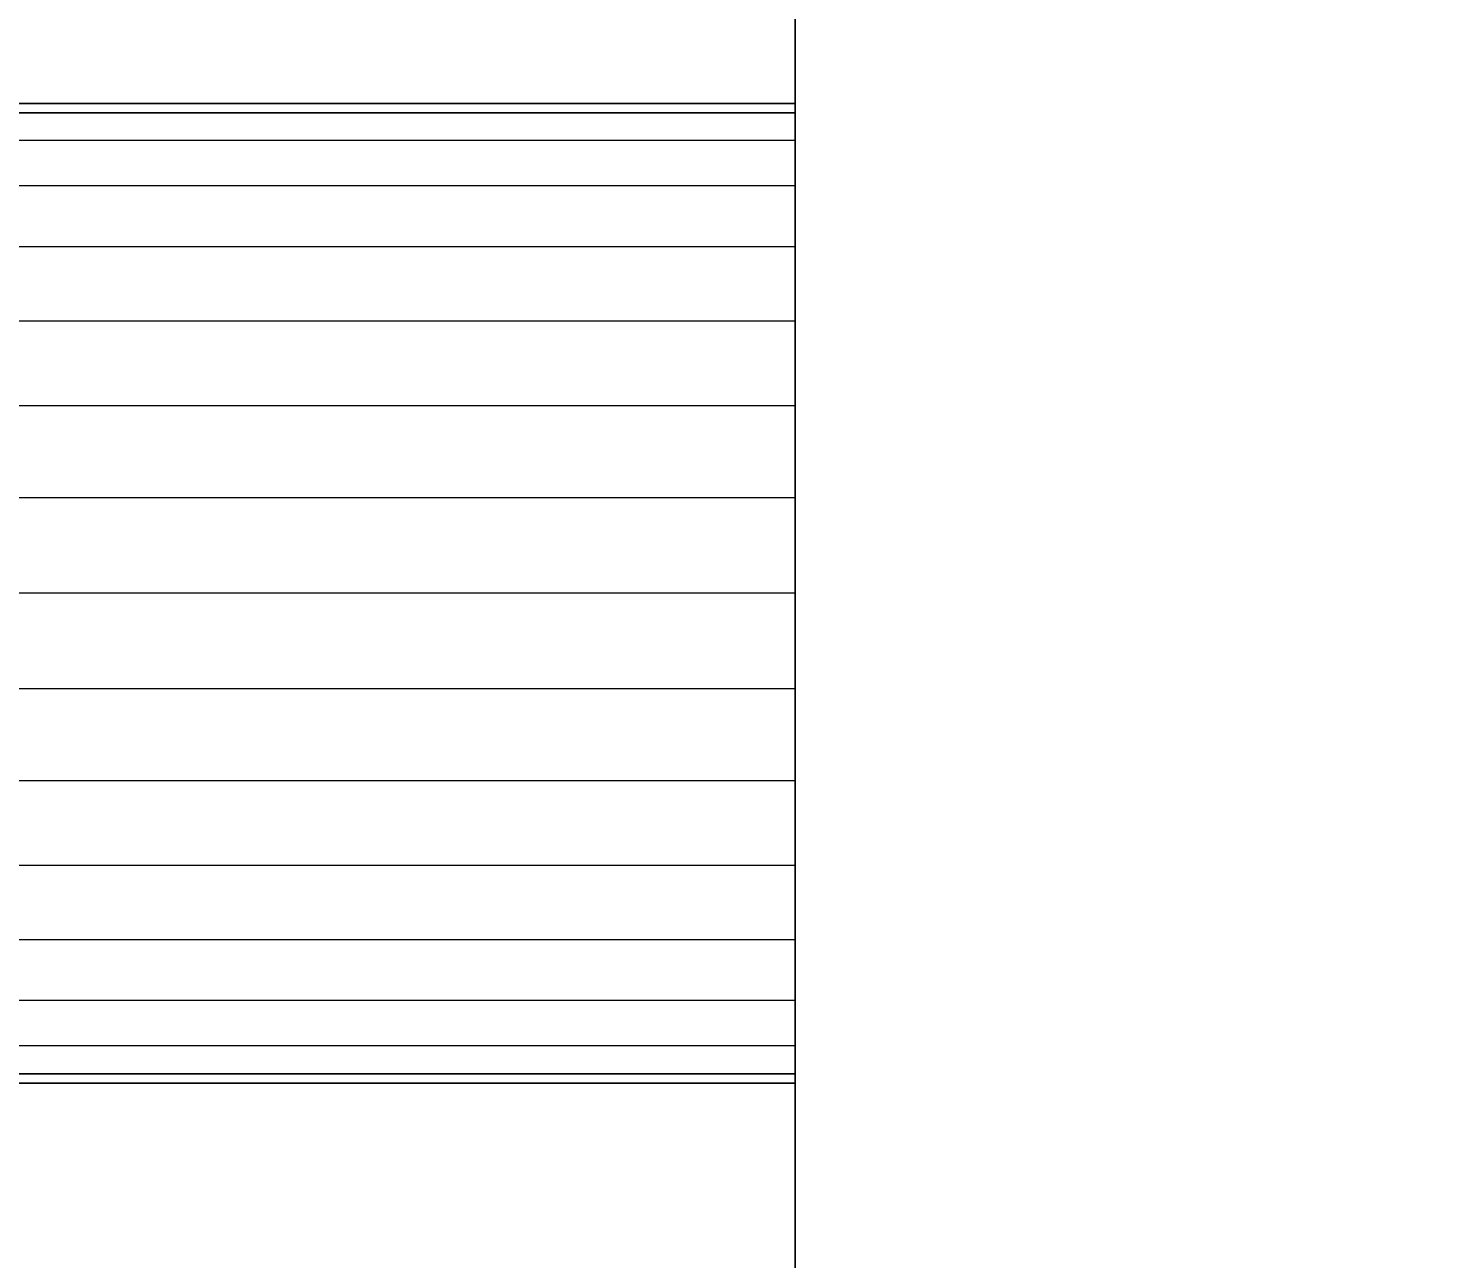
# Model space of a CAD drawing. Header units: millimetres. Extents: x -22443 to 8019, y 3751 to 17584.
# Drawn here: x -19267.6 to -19210.1, y 11365.8 to 11415.5 of the extents above; entities that cross this region are included whole.
import ezdxf

# ---------------------------------------------------------------- set-up
doc = ezdxf.new("R2010")
doc.units = ezdxf.units.MM
for name, color, linetype, lineweight in [('A-ANNO-DIMS', 211, 'Continuous', 9), ('A-ANNO-DIMS-50', 211, 'Continuous', 9), ('A-GENM', 13, 'Continuous', 18)]:
    doc.layers.add(name, color=color, linetype=linetype, lineweight=lineweight)
doc.styles.add('Arial', font='arial.ttf', dxfattribs={"height": 125})
doc.dimstyles.new('Diagonal_-_2_5mm_Arial', dxfattribs={"dimscale": 304.8, "dimtxt": 127.532425, "dimasz": 0.492126, "dimexe": 0.393701, "dimexo": 0.246063, "dimgap": 0.287073, "dimtad": 1, "dimdec": 0, "dimzin": 0, "dimdsep": 46, "dimtxsty": 'Arial', "dimblk1": 'OBLIQUE', "dimblk2": 'OBLIQUE', "dimsah": 1, "dimcen": 0.09, "dimdle": 0.393701, "dimazin": 0, "dimtfac": 1, "dimtdec": 4, "dimtix": 1, "dimtmove": 0, "dimatfit": 3, "dimfxl": 1, "dimtvp": 1, "dimtolj": 1, "dimtzin": 0, "dimarcsym": 2})

# ---------------------------------------------------------------- blocks, each defined once
blk = doc.blocks.new('Nevera de autoservicio single - Nevera de autoservicio single-466915-Level 1')
at = {"layer": 'A-GENM'}
for p, q in [((454.753, 1307.979), (454.753, -1108.896)), ((454.753, -1108.896), (454.753, 1307.979)), ((454.753, -1108.896), (454.753, 1307.979)), ((454.753, -1108.896), (454.753, 1307.979)), ((454.753, -1028.381), (454.753, 977.961)), ((454.753, -771.158), (454.753, -719.713)), ((454.753, -751.372), (255.92, -751.372)), ((454.753, -751.372), (255.92, -751.372)), ((454.753, -751.372), (255.92, -751.372)), ((454.753, -751.372), (255.92, -751.372)), ((454.753, -751.372), (255.92, -751.372)), ((454.753, -751.372), (255.92, -751.372)), ((454.753, -751.372), (255.92, -751.372)), ((454.753, -751.372), (255.92, -751.372)), ((454.753, -751.372), (255.92, -751.372)), ((454.753, -751.372), (255.92, -751.372)), ((255.92, -751.372), (454.753, -751.372)), ((454.753, -751.372), (255.92, -751.372)), ((454.753, -751.751), (255.92, -751.751)), ((454.753, -751.751), (255.92, -751.751)), ((454.753, -751.751), (255.92, -751.751)), ((454.753, -751.751), (255.92, -751.751)), ((454.753, -751.751), (255.92, -751.751)), ((454.753, -751.751), (255.92, -751.751)), ((454.753, -751.751), (255.92, -751.751)), ((454.753, -751.751), (255.92, -751.751)), ((454.753, -751.751), (255.92, -751.751)), ((454.753, -751.751), (255.92, -751.751)), ((454.753, -751.751), (255.92, -751.751)), ((454.753, -751.751), (255.92, -751.751)), ((454.753, -751.751), (255.92, -751.751)), ((454.753, -751.751), (255.92, -751.751)), ((454.753, -751.751), (255.92, -751.751)), ((454.753, -751.751), (255.92, -751.751)), ((255.92, -751.751), (454.753, -751.751)), ((454.753, -751.751), (255.92, -751.751)), ((454.753, -751.751), (255.92, -751.751)), ((454.753, -751.751), (255.92, -751.751)), ((454.753, -751.751), (255.92, -751.751)), ((454.753, -751.751), (255.92, -751.751)), ((454.753, -751.751), (255.92, -751.751)), ((454.753, -751.751), (255.92, -751.751)), ((454.753, -751.72), (454.753, -751.372)), ((454.753, -751.372), (454.753, -751.751)), ((454.753, -751.751), (454.753, -751.372)), ((454.753, -751.372), (454.753, -751.561)), ((454.753, -751.751), (454.753, -751.372)), ((454.753, -751.372), (454.753, -751.751)), ((454.753, -751.751), (454.753, -751.372)), ((454.753, -751.372), (454.753, -751.751)), ((454.753, -751.561), (454.753, -751.372)), ((454.753, -751.372), (454.753, -751.751)), ((454.753, -751.561), (454.753, -751.372)), ((454.753, -751.372), (454.753, -751.751)), ((454.753, -751.751), (454.753, -751.372)), ((454.753, -751.372), (454.753, -751.72)), ((454.753, -751.561), (454.753, -751.372)), ((454.753, -751.561), (454.753, -751.372)), ((454.753, -751.561), (454.753, -751.372)), ((454.753, -751.751), (454.753, -751.372)), ((454.753, -751.751), (454.753, -751.372)), ((454.753, -751.751), (454.753, -751.372)), ((454.753, -751.751), (454.753, -751.372)), ((454.753, -751.751), (454.753, -751.372)), ((454.753, -751.372), (454.753, -751.751)), ((454.753, -751.372), (454.753, -751.751)), ((454.753, -751.561), (454.753, -751.751)), ((454.753, -751.561), (454.753, -751.751)), ((454.753, -751.751), (454.753, -751.561)), ((454.753, -751.751), (454.753, -751.561)), ((454.753, -751.751), (454.753, -751.561)), ((454.753, -751.751), (454.753, -751.561)), ((454.753, -751.751), (454.753, -751.72)), ((454.753, -751.72), (454.753, -751.751)), ((454.753, -752.877), (454.753, -751.751)), ((454.753, -751.751), (454.753, -752.877)), ((454.753, -752.877), (454.753, -751.751)), ((454.753, -751.751), (454.753, -752.877)), ((454.753, -752.877), (454.753, -751.751)), ((454.753, -751.751), (454.753, -752.877)), ((454.753, -752.877), (454.753, -751.751)), ((454.753, -751.751), (454.753, -752.877)), ((454.753, -752.877), (454.753, -751.751)), ((454.753, -751.751), (454.753, -752.877)), ((454.753, -752.877), (454.753, -751.751)), ((454.753, -751.751), (454.753, -752.877)), ((454.753, -752.877), (454.753, -751.751)), ((454.753, -752.877), (454.753, -751.751)), ((454.753, -752.877), (454.753, -751.751)), ((454.753, -752.877), (454.753, -751.751)), ((454.753, -752.877), (454.753, -751.751)), ((454.753, -752.877), (454.753, -751.751)), ((454.753, -752.877), (454.753, -751.751)), ((454.753, -752.877), (454.753, -751.751)), ((454.753, -752.877), (454.753, -751.751)), ((454.753, -752.877), (454.753, -751.751)), ((454.753, -752.877), (454.753, -751.751)), ((454.753, -752.877), (454.753, -751.751)), ((454.753, -752.877), (255.92, -752.877)), ((454.753, -752.877), (255.92, -752.877)), ((454.753, -752.877), (255.92, -752.877)), ((454.753, -752.877), (255.92, -752.877)), ((454.753, -752.877), (255.92, -752.877)), ((454.753, -752.877), (255.92, -752.877)), ((454.753, -752.877), (255.92, -752.877)), ((454.753, -752.877), (255.92, -752.877)), ((454.753, -752.877), (255.92, -752.877)), ((454.753, -752.877), (255.92, -752.877)), ((454.753, -752.877), (255.92, -752.877)), ((454.753, -752.877), (255.92, -752.877)), ((454.753, -752.877), (255.92, -752.877)), ((454.753, -752.877), (255.92, -752.877)), ((454.753, -752.877), (255.92, -752.877)), ((454.753, -752.877), (255.92, -752.877)), ((454.753, -752.877), (255.92, -752.877)), ((454.753, -752.877), (255.92, -752.877)), ((454.753, -752.877), (255.92, -752.877)), ((454.753, -752.877), (255.92, -752.877)), ((454.753, -752.877), (255.92, -752.877)), ((454.753, -752.877), (255.92, -752.877)), ((454.753, -752.877), (255.92, -752.877)), ((454.753, -752.877), (255.92, -752.877)), ((454.753, -754.706), (454.753, -752.877)), ((454.753, -752.877), (454.753, -754.706)), ((454.753, -754.706), (454.753, -752.877)), ((454.753, -752.877), (454.753, -754.706)), ((454.753, -754.706), (454.753, -752.877)), ((454.753, -752.877), (454.753, -754.706)), ((454.753, -754.706), (454.753, -752.877)), ((454.753, -752.877), (454.753, -754.706)), ((454.753, -754.706), (454.753, -752.877)), ((454.753, -752.877), (454.753, -754.706)), ((454.753, -754.706), (454.753, -752.877)), ((454.753, -752.877), (454.753, -754.706)), ((454.753, -754.706), (454.753, -752.877)), ((454.753, -754.706), (454.753, -752.877)), ((454.753, -754.706), (454.753, -752.877)), ((454.753, -754.706), (454.753, -752.877)), ((454.753, -754.706), (454.753, -752.877)), ((454.753, -754.706), (454.753, -752.877)), ((454.753, -754.706), (454.753, -752.877)), ((454.753, -754.706), (454.753, -752.877)), ((454.753, -754.706), (454.753, -752.877)), ((454.753, -754.706), (454.753, -752.877)), ((454.753, -754.706), (454.753, -752.877)), ((454.753, -754.706), (454.753, -752.877)), ((454.753, -754.706), (255.92, -754.706)), ((454.753, -754.706), (255.92, -754.706)), ((454.753, -754.706), (255.92, -754.706)), ((454.753, -754.706), (255.92, -754.706)), ((454.753, -754.706), (255.92, -754.706)), ((454.753, -754.706), (255.92, -754.706)), ((454.753, -754.706), (255.92, -754.706)), ((454.753, -754.706), (255.92, -754.706)), ((454.753, -754.706), (255.92, -754.706)), ((454.753, -754.706), (255.92, -754.706)), ((454.753, -754.706), (255.92, -754.706)), ((454.753, -754.706), (255.92, -754.706)), ((454.753, -754.706), (255.92, -754.706)), ((454.753, -754.706), (255.92, -754.706)), ((454.753, -754.706), (255.92, -754.706)), ((454.753, -754.706), (255.92, -754.706)), ((454.753, -754.706), (255.92, -754.706)), ((454.753, -754.706), (255.92, -754.706)), ((454.753, -754.706), (255.92, -754.706)), ((454.753, -754.706), (255.92, -754.706)), ((454.753, -754.706), (255.92, -754.706)), ((454.753, -754.706), (255.92, -754.706)), ((454.753, -754.706), (255.92, -754.706)), ((454.753, -754.706), (255.92, -754.706)), ((454.753, -757.166), (454.753, -754.706)), ((454.753, -754.706), (454.753, -757.166)), ((454.753, -757.166), (454.753, -754.706)), ((454.753, -754.706), (454.753, -757.166)), ((454.753, -757.166), (454.753, -754.706)), ((454.753, -754.706), (454.753, -757.166)), ((454.753, -757.166), (454.753, -754.706)), ((454.753, -754.706), (454.753, -757.166)), ((454.753, -757.166), (454.753, -754.706)), ((454.753, -754.706), (454.753, -757.166)), ((454.753, -757.166), (454.753, -754.706)), ((454.753, -754.706), (454.753, -757.166)), ((454.753, -757.166), (454.753, -754.706)), ((454.753, -757.166), (454.753, -754.706)), ((454.753, -757.166), (454.753, -754.706)), ((454.753, -757.166), (454.753, -754.706)), ((454.753, -757.166), (454.753, -754.706)), ((454.753, -757.166), (454.753, -754.706)), ((454.753, -757.166), (454.753, -754.706)), ((454.753, -757.166), (454.753, -754.706)), ((454.753, -757.166), (454.753, -754.706)), ((454.753, -757.166), (454.753, -754.706)), ((454.753, -757.166), (454.753, -754.706)), ((454.753, -757.166), (454.753, -754.706)), ((454.753, -757.166), (255.92, -757.166)), ((454.753, -757.166), (255.92, -757.166)), ((454.753, -757.166), (255.92, -757.166)), ((454.753, -757.166), (255.92, -757.166)), ((454.753, -757.166), (255.92, -757.166)), ((454.753, -757.166), (255.92, -757.166)), ((454.753, -757.166), (255.92, -757.166)), ((454.753, -757.166), (255.92, -757.166)), ((454.753, -757.166), (255.92, -757.166)), ((454.753, -757.166), (255.92, -757.166)), ((454.753, -757.166), (255.92, -757.166)), ((454.753, -757.166), (255.92, -757.166)), ((454.753, -757.166), (255.92, -757.166)), ((454.753, -757.166), (255.92, -757.166)), ((454.753, -757.166), (255.92, -757.166)), ((454.753, -757.166), (255.92, -757.166)), ((454.753, -757.166), (255.92, -757.166)), ((454.753, -757.166), (255.92, -757.166)), ((454.753, -757.166), (255.92, -757.166)), ((454.753, -757.166), (255.92, -757.166)), ((454.753, -757.166), (255.92, -757.166)), ((454.753, -757.166), (255.92, -757.166)), ((454.753, -757.166), (255.92, -757.166)), ((454.753, -757.166), (255.92, -757.166)), ((454.753, -760.165), (454.753, -757.166)), ((454.753, -757.166), (454.753, -760.165)), ((454.753, -760.165), (454.753, -757.166)), ((454.753, -757.166), (454.753, -760.165)), ((454.753, -760.165), (454.753, -757.166)), ((454.753, -757.166), (454.753, -760.165)), ((454.753, -760.165), (454.753, -757.166)), ((454.753, -757.166), (454.753, -760.165)), ((454.753, -760.165), (454.753, -757.166)), ((454.753, -757.166), (454.753, -760.165)), ((454.753, -760.165), (454.753, -757.166)), ((454.753, -757.166), (454.753, -760.165)), ((454.753, -760.165), (454.753, -757.166)), ((454.753, -760.165), (454.753, -757.166)), ((454.753, -760.165), (454.753, -757.166)), ((454.753, -760.165), (454.753, -757.166)), ((454.753, -760.165), (454.753, -757.166)), ((454.753, -760.165), (454.753, -757.166)), ((454.753, -760.165), (454.753, -757.166)), ((454.753, -760.165), (454.753, -757.166)), ((454.753, -760.165), (454.753, -757.166)), ((454.753, -760.165), (454.753, -757.166)), ((454.753, -757.166), (454.753, -760.165)), ((454.753, -757.166), (454.753, -760.165)), ((454.753, -760.165), (255.92, -760.165)), ((454.753, -760.165), (255.92, -760.165)), ((454.753, -760.165), (255.92, -760.165)), ((454.753, -760.165), (255.92, -760.165)), ((454.753, -760.165), (255.92, -760.165)), ((454.753, -760.165), (255.92, -760.165)), ((454.753, -760.165), (255.92, -760.165)), ((454.753, -760.165), (255.92, -760.165)), ((454.753, -760.165), (255.92, -760.165)), ((454.753, -760.165), (255.92, -760.165)), ((454.753, -760.165), (255.92, -760.165)), ((454.753, -760.165), (255.92, -760.165)), ((454.753, -760.165), (255.92, -760.165)), ((454.753, -760.165), (255.92, -760.165)), ((454.753, -760.165), (255.92, -760.165)), ((454.753, -760.165), (255.92, -760.165)), ((454.753, -760.165), (255.92, -760.165)), ((454.753, -760.165), (255.92, -760.165)), ((454.753, -760.165), (255.92, -760.165)), ((454.753, -760.165), (255.92, -760.165)), ((454.753, -760.165), (255.92, -760.165)), ((454.753, -760.165), (255.92, -760.165)), ((454.753, -760.165), (255.92, -760.165)), ((454.753, -760.165), (255.92, -760.165)), ((454.753, -763.585), (454.753, -760.165)), ((454.753, -760.165), (454.753, -763.585)), ((454.753, -763.585), (454.753, -760.165)), ((454.753, -760.165), (454.753, -763.585)), ((454.753, -763.585), (454.753, -760.165)), ((454.753, -760.165), (454.753, -763.585)), ((454.753, -763.585), (454.753, -760.165)), ((454.753, -760.165), (454.753, -763.585)), ((454.753, -763.585), (454.753, -760.165)), ((454.753, -760.165), (454.753, -763.585)), ((454.753, -763.585), (454.753, -760.165)), ((454.753, -760.165), (454.753, -763.585)), ((454.753, -763.585), (454.753, -760.165)), ((454.753, -763.585), (454.753, -760.165)), ((454.753, -763.585), (454.753, -760.165)), ((454.753, -763.585), (454.753, -760.165)), ((454.753, -763.585), (454.753, -760.165)), ((454.753, -763.585), (454.753, -760.165)), ((454.753, -763.585), (454.753, -760.165)), ((454.753, -763.585), (454.753, -760.165)), ((454.753, -763.585), (454.753, -760.165)), ((454.753, -763.585), (454.753, -760.165)), ((454.753, -760.165), (454.753, -763.585)), ((454.753, -760.165), (454.753, -763.585)), ((454.753, -763.585), (255.92, -763.585)), ((454.753, -763.585), (255.92, -763.585)), ((454.753, -763.585), (255.92, -763.585)), ((454.753, -763.585), (255.92, -763.585)), ((454.753, -763.585), (255.92, -763.585)), ((454.753, -763.585), (255.92, -763.585)), ((454.753, -763.585), (255.92, -763.585)), ((454.753, -763.585), (255.92, -763.585)), ((454.753, -763.585), (255.92, -763.585)), ((454.753, -763.585), (255.92, -763.585)), ((454.753, -763.585), (255.92, -763.585)), ((454.753, -763.585), (255.92, -763.585)), ((454.753, -763.585), (255.92, -763.585)), ((454.753, -763.585), (255.92, -763.585)), ((454.753, -763.585), (255.92, -763.585)), ((454.753, -763.585), (255.92, -763.585)), ((454.753, -763.585), (255.92, -763.585)), ((454.753, -763.585), (255.92, -763.585)), ((454.753, -763.585), (255.92, -763.585)), ((454.753, -763.585), (255.92, -763.585)), ((454.753, -763.585), (255.92, -763.585)), ((454.753, -763.585), (255.92, -763.585)), ((454.753, -763.585), (255.92, -763.585)), ((454.753, -763.585), (255.92, -763.585)), ((454.753, -767.297), (454.753, -763.585)), ((454.753, -763.585), (454.753, -767.297)), ((454.753, -767.297), (454.753, -763.585)), ((454.753, -763.585), (454.753, -767.297)), ((454.753, -767.297), (454.753, -763.585)), ((454.753, -763.585), (454.753, -767.297)), ((454.753, -767.297), (454.753, -763.585)), ((454.753, -763.585), (454.753, -767.297)), ((454.753, -767.297), (454.753, -763.585)), ((454.753, -763.585), (454.753, -767.297)), ((454.753, -767.297), (454.753, -763.585)), ((454.753, -763.585), (454.753, -767.297)), ((454.753, -767.297), (454.753, -763.585)), ((454.753, -767.297), (454.753, -763.585)), ((454.753, -767.297), (454.753, -763.585)), ((454.753, -767.297), (454.753, -763.585)), ((454.753, -767.297), (454.753, -763.585)), ((454.753, -767.297), (454.753, -763.585)), ((454.753, -767.297), (454.753, -763.585)), ((454.753, -767.297), (454.753, -763.585)), ((454.753, -767.297), (454.753, -763.585)), ((454.753, -767.297), (454.753, -763.585)), ((454.753, -763.585), (454.753, -767.297)), ((454.753, -763.585), (454.753, -767.297)), ((454.753, -767.297), (255.92, -767.297)), ((454.753, -767.297), (255.92, -767.297)), ((454.753, -767.297), (255.92, -767.297)), ((454.753, -767.297), (255.92, -767.297)), ((454.753, -767.297), (255.92, -767.297)), ((454.753, -767.297), (255.92, -767.297)), ((454.753, -767.297), (255.92, -767.297)), ((454.753, -767.297), (255.92, -767.297)), ((454.753, -767.297), (255.92, -767.297)), ((454.753, -767.297), (255.92, -767.297)), ((454.753, -767.297), (255.92, -767.297)), ((454.753, -767.297), (255.92, -767.297)), ((454.753, -767.297), (255.92, -767.297)), ((454.753, -767.297), (255.92, -767.297)), ((454.753, -767.297), (255.92, -767.297)), ((454.753, -767.297), (255.92, -767.297)), ((454.753, -767.297), (255.92, -767.297)), ((454.753, -767.297), (255.92, -767.297)), ((454.753, -767.297), (255.92, -767.297)), ((454.753, -767.297), (255.92, -767.297)), ((454.753, -767.297), (255.92, -767.297)), ((454.753, -767.297), (255.92, -767.297)), ((454.753, -767.297), (255.92, -767.297)), ((454.753, -767.297), (255.92, -767.297)), ((454.753, -771.158), (454.753, -767.297)), ((454.753, -767.297), (454.753, -771.158)), ((454.753, -771.158), (454.753, -767.297)), ((454.753, -767.297), (454.753, -771.158)), ((454.753, -771.158), (454.753, -767.297)), ((454.753, -767.297), (454.753, -771.158)), ((454.753, -771.158), (454.753, -767.297)), ((454.753, -767.297), (454.753, -771.158)), ((454.753, -771.158), (454.753, -767.297)), ((454.753, -767.297), (454.753, -771.158)), ((454.753, -771.158), (454.753, -767.297)), ((454.753, -767.297), (454.753, -771.158)), ((454.753, -771.158), (454.753, -767.297)), ((454.753, -771.158), (454.753, -767.297)), ((454.753, -771.158), (454.753, -767.297)), ((454.753, -771.158), (454.753, -767.297)), ((454.753, -771.158), (454.753, -767.297)), ((454.753, -771.158), (454.753, -767.297)), ((454.753, -771.158), (454.753, -767.297)), ((454.753, -771.158), (454.753, -767.297)), ((454.753, -771.158), (454.753, -767.297)), ((454.753, -771.158), (454.753, -767.297)), ((454.753, -771.158), (454.753, -767.297)), ((454.753, -771.158), (454.753, -767.297)), ((454.753, -771.158), (255.92, -771.158)), ((454.753, -771.158), (255.92, -771.158)), ((454.753, -771.158), (255.92, -771.158)), ((454.753, -771.158), (255.92, -771.158)), ((454.753, -771.158), (255.92, -771.158)), ((454.753, -771.158), (255.92, -771.158)), ((454.753, -771.158), (255.92, -771.158)), ((454.753, -771.158), (255.92, -771.158)), ((454.753, -771.158), (255.92, -771.158)), ((454.753, -771.158), (255.92, -771.158)), ((454.753, -771.158), (255.92, -771.158)), ((454.753, -771.158), (255.92, -771.158)), ((454.753, -771.158), (255.92, -771.158)), ((454.753, -771.158), (255.92, -771.158)), ((454.753, -771.158), (255.92, -771.158)), ((454.753, -771.158), (255.92, -771.158)), ((454.753, -771.158), (255.92, -771.158)), ((454.753, -771.158), (255.92, -771.158)), ((454.753, -771.158), (255.92, -771.158)), ((454.753, -771.158), (255.92, -771.158)), ((454.753, -771.158), (255.92, -771.158)), ((454.753, -771.158), (255.92, -771.158)), ((454.753, -771.158), (255.92, -771.158)), ((454.753, -771.158), (255.92, -771.158)), ((454.753, -775.018), (454.753, -771.158)), ((454.753, -771.158), (454.753, -775.018)), ((454.753, -775.018), (454.753, -771.158)), ((454.753, -771.158), (454.753, -775.018)), ((454.753, -775.018), (454.753, -771.158)), ((454.753, -771.158), (454.753, -775.018)), ((454.753, -775.018), (454.753, -771.158)), ((454.753, -771.158), (454.753, -775.018)), ((454.753, -775.018), (454.753, -771.158)), ((454.753, -771.158), (454.753, -775.018)), ((454.753, -775.018), (454.753, -771.158)), ((454.753, -771.158), (454.753, -775.018)), ((454.753, -771.158), (454.753, -822.603)), ((454.753, -771.158), (454.753, -775.018)), ((454.753, -771.158), (454.753, -775.018)), ((454.753, -771.158), (454.753, -775.018)), ((454.753, -771.158), (454.753, -775.018)), ((454.753, -771.158), (454.753, -775.018)), ((454.753, -771.158), (454.753, -775.018)), ((454.753, -771.158), (454.753, -775.018)), ((454.753, -771.158), (454.753, -775.018)), ((454.753, -775.018), (454.753, -771.158)), ((454.753, -775.018), (454.753, -771.158)), ((454.753, -775.018), (454.753, -771.158)), ((454.753, -775.018), (454.753, -771.158)), ((454.753, -775.018), (255.92, -775.018)), ((454.753, -775.018), (255.92, -775.018)), ((454.753, -775.018), (255.92, -775.018)), ((454.753, -775.018), (255.92, -775.018)), ((454.753, -775.018), (255.92, -775.018)), ((454.753, -775.018), (255.92, -775.018)), ((454.753, -775.018), (255.92, -775.018)), ((454.753, -775.018), (255.92, -775.018)), ((454.753, -775.018), (255.92, -775.018)), ((454.753, -775.018), (255.92, -775.018)), ((454.753, -775.018), (255.92, -775.018)), ((454.753, -775.018), (255.92, -775.018)), ((454.753, -775.018), (255.92, -775.018)), ((454.753, -775.018), (255.92, -775.018)), ((454.753, -775.018), (255.92, -775.018)), ((454.753, -775.018), (255.92, -775.018)), ((454.753, -775.018), (255.92, -775.018)), ((454.753, -775.018), (255.92, -775.018)), ((454.753, -775.018), (255.92, -775.018)), ((454.753, -775.018), (255.92, -775.018)), ((454.753, -775.018), (255.92, -775.018)), ((454.753, -775.018), (255.92, -775.018)), ((454.753, -775.018), (255.92, -775.018)), ((454.753, -775.018), (255.92, -775.018)), ((454.753, -778.73), (454.753, -775.018)), ((454.753, -775.018), (454.753, -778.73)), ((454.753, -778.73), (454.753, -775.018)), ((454.753, -775.018), (454.753, -778.73)), ((454.753, -778.73), (454.753, -775.018)), ((454.753, -775.018), (454.753, -778.73)), ((454.753, -778.73), (454.753, -775.018)), ((454.753, -775.018), (454.753, -778.73)), ((454.753, -778.73), (454.753, -775.018)), ((454.753, -775.018), (454.753, -778.73)), ((454.753, -778.73), (454.753, -775.018)), ((454.753, -775.018), (454.753, -778.73)), ((454.753, -775.018), (454.753, -778.73)), ((454.753, -775.018), (454.753, -778.73)), ((454.753, -775.018), (454.753, -778.73)), ((454.753, -775.018), (454.753, -778.73)), ((454.753, -775.018), (454.753, -778.73)), ((454.753, -775.018), (454.753, -778.73)), ((454.753, -775.018), (454.753, -778.73)), ((454.753, -775.018), (454.753, -778.73)), ((454.753, -775.018), (454.753, -778.73)), ((454.753, -775.018), (454.753, -778.73)), ((454.753, -778.73), (454.753, -775.018)), ((454.753, -778.73), (454.753, -775.018)), ((454.753, -778.73), (255.92, -778.73)), ((454.753, -778.73), (255.92, -778.73)), ((454.753, -778.73), (255.92, -778.73)), ((454.753, -778.73), (255.92, -778.73)), ((454.753, -778.73), (255.92, -778.73)), ((454.753, -778.73), (255.92, -778.73)), ((454.753, -778.73), (255.92, -778.73)), ((454.753, -778.73), (255.92, -778.73)), ((454.753, -778.73), (255.92, -778.73)), ((454.753, -778.73), (255.92, -778.73)), ((454.753, -778.73), (255.92, -778.73)), ((454.753, -778.73), (255.92, -778.73)), ((454.753, -778.73), (255.92, -778.73)), ((454.753, -778.73), (255.92, -778.73)), ((454.753, -778.73), (255.92, -778.73)), ((454.753, -778.73), (255.92, -778.73)), ((454.753, -778.73), (255.92, -778.73)), ((454.753, -778.73), (255.92, -778.73)), ((454.753, -778.73), (255.92, -778.73)), ((454.753, -778.73), (255.92, -778.73)), ((454.753, -778.73), (255.92, -778.73)), ((454.753, -778.73), (255.92, -778.73)), ((454.753, -778.73), (255.92, -778.73)), ((454.753, -778.73), (255.92, -778.73)), ((454.753, -782.151), (454.753, -778.73)), ((454.753, -778.73), (454.753, -782.151)), ((454.753, -782.151), (454.753, -778.73)), ((454.753, -778.73), (454.753, -782.151)), ((454.753, -782.151), (454.753, -778.73)), ((454.753, -778.73), (454.753, -782.151)), ((454.753, -782.151), (454.753, -778.73)), ((454.753, -778.73), (454.753, -782.151)), ((454.753, -782.151), (454.753, -778.73)), ((454.753, -778.73), (454.753, -782.151)), ((454.753, -782.151), (454.753, -778.73)), ((454.753, -778.73), (454.753, -782.151)), ((454.753, -778.73), (454.753, -782.151)), ((454.753, -778.73), (454.753, -782.151)), ((454.753, -778.73), (454.753, -782.151)), ((454.753, -778.73), (454.753, -782.151)), ((454.753, -778.73), (454.753, -782.151)), ((454.753, -778.73), (454.753, -782.151)), ((454.753, -778.73), (454.753, -782.151)), ((454.753, -778.73), (454.753, -782.151)), ((454.753, -778.73), (454.753, -782.151)), ((454.753, -778.73), (454.753, -782.151)), ((454.753, -782.151), (454.753, -778.73)), ((454.753, -782.151), (454.753, -778.73)), ((454.753, -782.151), (255.92, -782.151)), ((454.753, -782.151), (255.92, -782.151)), ((454.753, -782.151), (255.92, -782.151)), ((454.753, -782.151), (255.92, -782.151)), ((454.753, -782.151), (255.92, -782.151)), ((454.753, -782.151), (255.92, -782.151)), ((454.753, -782.151), (255.92, -782.151)), ((454.753, -782.151), (255.92, -782.151)), ((454.753, -782.151), (255.92, -782.151)), ((454.753, -782.151), (255.92, -782.151)), ((454.753, -782.151), (255.92, -782.151)), ((454.753, -782.151), (255.92, -782.151)), ((454.753, -782.151), (255.92, -782.151)), ((454.753, -782.151), (255.92, -782.151)), ((454.753, -782.151), (255.92, -782.151)), ((454.753, -782.151), (255.92, -782.151)), ((454.753, -782.151), (255.92, -782.151)), ((454.753, -782.151), (255.92, -782.151)), ((454.753, -782.151), (255.92, -782.151)), ((454.753, -782.151), (255.92, -782.151)), ((454.753, -782.151), (255.92, -782.151)), ((454.753, -782.151), (255.92, -782.151)), ((454.753, -782.151), (255.92, -782.151)), ((454.753, -782.151), (255.92, -782.151)), ((454.753, -785.149), (454.753, -782.151)), ((454.753, -782.151), (454.753, -785.149)), ((454.753, -785.149), (454.753, -782.151)), ((454.753, -782.151), (454.753, -785.149)), ((454.753, -785.149), (454.753, -782.151)), ((454.753, -782.151), (454.753, -785.149)), ((454.753, -785.149), (454.753, -782.151)), ((454.753, -782.151), (454.753, -785.149)), ((454.753, -785.149), (454.753, -782.151)), ((454.753, -782.151), (454.753, -785.149)), ((454.753, -785.149), (454.753, -782.151)), ((454.753, -782.151), (454.753, -785.149)), ((454.753, -782.151), (454.753, -785.149)), ((454.753, -782.151), (454.753, -785.149)), ((454.753, -782.151), (454.753, -785.149)), ((454.753, -782.151), (454.753, -785.149)), ((454.753, -782.151), (454.753, -785.149)), ((454.753, -782.151), (454.753, -785.149)), ((454.753, -782.151), (454.753, -785.149)), ((454.753, -782.151), (454.753, -785.149)), ((454.753, -782.151), (454.753, -785.149)), ((454.753, -782.151), (454.753, -785.149)), ((454.753, -785.149), (454.753, -782.151)), ((454.753, -785.149), (454.753, -782.151)), ((454.753, -785.149), (255.92, -785.149)), ((454.753, -785.149), (255.92, -785.149)), ((454.753, -785.149), (255.92, -785.149)), ((454.753, -785.149), (255.92, -785.149)), ((454.753, -785.149), (255.92, -785.149)), ((454.753, -785.149), (255.92, -785.149)), ((454.753, -785.149), (255.92, -785.149)), ((454.753, -785.149), (255.92, -785.149)), ((454.753, -785.149), (255.92, -785.149)), ((454.753, -785.149), (255.92, -785.149)), ((454.753, -785.149), (255.92, -785.149)), ((454.753, -785.149), (255.92, -785.149)), ((454.753, -785.149), (255.92, -785.149)), ((454.753, -785.149), (255.92, -785.149)), ((454.753, -785.149), (255.92, -785.149)), ((454.753, -785.149), (255.92, -785.149)), ((454.753, -785.149), (255.92, -785.149)), ((454.753, -785.149), (255.92, -785.149)), ((454.753, -785.149), (255.92, -785.149)), ((454.753, -785.149), (255.92, -785.149)), ((454.753, -785.149), (255.92, -785.149)), ((454.753, -785.149), (255.92, -785.149)), ((454.753, -785.149), (255.92, -785.149)), ((454.753, -785.149), (255.92, -785.149)), ((454.753, -787.609), (454.753, -785.149)), ((454.753, -785.149), (454.753, -787.609)), ((454.753, -787.609), (454.753, -785.149)), ((454.753, -785.149), (454.753, -787.609)), ((454.753, -787.609), (454.753, -785.149)), ((454.753, -785.149), (454.753, -787.609)), ((454.753, -787.609), (454.753, -785.149)), ((454.753, -785.149), (454.753, -787.609)), ((454.753, -787.609), (454.753, -785.149)), ((454.753, -785.149), (454.753, -787.609)), ((454.753, -787.609), (454.753, -785.149)), ((454.753, -785.149), (454.753, -787.609)), ((454.753, -785.149), (454.753, -787.609)), ((454.753, -785.149), (454.753, -787.609)), ((454.753, -785.149), (454.753, -787.609)), ((454.753, -785.149), (454.753, -787.609)), ((454.753, -785.149), (454.753, -787.609)), ((454.753, -785.149), (454.753, -787.609)), ((454.753, -785.149), (454.753, -787.609)), ((454.753, -785.149), (454.753, -787.609)), ((454.753, -785.149), (454.753, -787.609)), ((454.753, -785.149), (454.753, -787.609)), ((454.753, -785.149), (454.753, -787.609)), ((454.753, -785.149), (454.753, -787.609)), ((454.753, -787.609), (255.92, -787.609)), ((454.753, -787.609), (255.92, -787.609)), ((454.753, -787.609), (255.92, -787.609)), ((454.753, -787.609), (255.92, -787.609)), ((454.753, -787.609), (255.92, -787.609)), ((454.753, -787.609), (255.92, -787.609)), ((454.753, -787.609), (255.92, -787.609)), ((454.753, -787.609), (255.92, -787.609)), ((454.753, -787.609), (255.92, -787.609)), ((454.753, -787.609), (255.92, -787.609)), ((454.753, -787.609), (255.92, -787.609)), ((454.753, -787.609), (255.92, -787.609)), ((454.753, -787.609), (255.92, -787.609)), ((454.753, -787.609), (255.92, -787.609)), ((454.753, -787.609), (255.92, -787.609)), ((454.753, -787.609), (255.92, -787.609)), ((454.753, -787.609), (255.92, -787.609)), ((454.753, -787.609), (255.92, -787.609)), ((454.753, -787.609), (255.92, -787.609)), ((454.753, -787.609), (255.92, -787.609)), ((454.753, -787.609), (255.92, -787.609)), ((454.753, -787.609), (255.92, -787.609)), ((454.753, -787.609), (255.92, -787.609)), ((454.753, -787.609), (255.92, -787.609)), ((454.753, -789.438), (454.753, -787.609)), ((454.753, -787.609), (454.753, -789.438)), ((454.753, -789.438), (454.753, -787.609)), ((454.753, -787.609), (454.753, -789.438)), ((454.753, -789.438), (454.753, -787.609)), ((454.753, -787.609), (454.753, -789.438)), ((454.753, -789.438), (454.753, -787.609)), ((454.753, -787.609), (454.753, -789.438)), ((454.753, -789.438), (454.753, -787.609)), ((454.753, -787.609), (454.753, -789.438)), ((454.753, -789.438), (454.753, -787.609)), ((454.753, -787.609), (454.753, -789.438)), ((454.753, -787.609), (454.753, -789.438)), ((454.753, -787.609), (454.753, -789.438)), ((454.753, -787.609), (454.753, -789.438)), ((454.753, -787.609), (454.753, -789.438)), ((454.753, -787.609), (454.753, -789.438)), ((454.753, -787.609), (454.753, -789.438)), ((454.753, -787.609), (454.753, -789.438)), ((454.753, -787.609), (454.753, -789.438)), ((454.753, -787.609), (454.753, -789.438)), ((454.753, -787.609), (454.753, -789.438)), ((454.753, -787.609), (454.753, -789.438)), ((454.753, -787.609), (454.753, -789.438)), ((454.753, -789.438), (255.92, -789.438)), ((454.753, -789.438), (255.92, -789.438)), ((454.753, -789.438), (255.92, -789.438)), ((454.753, -789.438), (255.92, -789.438)), ((454.753, -789.438), (255.92, -789.438)), ((454.753, -789.438), (255.92, -789.438)), ((454.753, -789.438), (255.92, -789.438)), ((454.753, -789.438), (255.92, -789.438)), ((454.753, -789.438), (255.92, -789.438)), ((454.753, -789.438), (255.92, -789.438)), ((454.753, -789.438), (255.92, -789.438)), ((454.753, -789.438), (255.92, -789.438)), ((454.753, -789.438), (255.92, -789.438)), ((454.753, -789.438), (255.92, -789.438)), ((454.753, -789.438), (255.92, -789.438)), ((454.753, -789.438), (255.92, -789.438)), ((454.753, -789.438), (255.92, -789.438)), ((454.753, -789.438), (255.92, -789.438)), ((454.753, -789.438), (255.92, -789.438)), ((454.753, -789.438), (255.92, -789.438)), ((454.753, -789.438), (255.92, -789.438)), ((454.753, -789.438), (255.92, -789.438)), ((454.753, -789.438), (255.92, -789.438)), ((454.753, -789.438), (255.92, -789.438)), ((454.753, -790.564), (454.753, -789.438)), ((454.753, -789.438), (454.753, -790.564)), ((454.753, -790.564), (454.753, -789.438)), ((454.753, -789.438), (454.753, -790.564)), ((454.753, -790.564), (454.753, -789.438)), ((454.753, -789.438), (454.753, -790.564)), ((454.753, -790.564), (454.753, -789.438)), ((454.753, -789.438), (454.753, -790.564)), ((454.753, -790.564), (454.753, -789.438)), ((454.753, -789.438), (454.753, -790.564)), ((454.753, -790.564), (454.753, -789.438)), ((454.753, -789.438), (454.753, -790.564)), ((454.753, -789.438), (454.753, -790.564)), ((454.753, -789.438), (454.753, -790.564)), ((454.753, -789.438), (454.753, -790.564)), ((454.753, -789.438), (454.753, -790.564)), ((454.753, -789.438), (454.753, -790.564)), ((454.753, -789.438), (454.753, -790.564)), ((454.753, -789.438), (454.753, -790.564)), ((454.753, -789.438), (454.753, -790.564)), ((454.753, -789.438), (454.753, -790.564)), ((454.753, -789.438), (454.753, -790.564)), ((454.753, -789.438), (454.753, -790.564)), ((454.753, -789.438), (454.753, -790.564)), ((454.753, -790.564), (255.92, -790.564)), ((454.753, -790.564), (255.92, -790.564)), ((454.753, -790.564), (255.92, -790.564)), ((454.753, -790.564), (255.92, -790.564)), ((454.753, -790.564), (255.92, -790.564)), ((454.753, -790.564), (255.92, -790.564)), ((454.753, -790.564), (255.92, -790.564)), ((454.753, -790.564), (255.92, -790.564)), ((454.753, -790.564), (255.92, -790.564)), ((454.753, -790.564), (255.92, -790.564)), ((454.753, -790.564), (255.92, -790.564)), ((454.753, -790.564), (255.92, -790.564)), ((454.753, -790.564), (255.92, -790.564)), ((454.753, -790.564), (255.92, -790.564)), ((255.92, -790.564), (454.753, -790.564)), ((454.753, -790.564), (255.92, -790.564)), ((454.753, -790.564), (255.92, -790.564)), ((454.753, -790.564), (255.92, -790.564)), ((255.92, -790.564), (454.753, -790.564)), ((454.753, -790.564), (255.92, -790.564)), ((454.753, -790.564), (255.92, -790.564)), ((454.753, -790.564), (255.92, -790.564)), ((454.753, -790.564), (255.92, -790.564)), ((454.753, -790.564), (255.92, -790.564)), ((454.753, -790.944), (255.92, -790.944)), ((454.753, -790.944), (255.92, -790.944)), ((454.753, -790.944), (255.92, -790.944)), ((454.753, -790.944), (255.92, -790.944)), ((454.753, -790.944), (255.92, -790.944)), ((454.753, -790.944), (255.92, -790.944)), ((454.753, -790.944), (255.92, -790.944)), ((454.753, -790.944), (255.92, -790.944)), ((454.753, -790.944), (255.92, -790.944)), ((454.753, -790.944), (255.92, -790.944)), ((454.753, -790.944), (255.92, -790.944)), ((255.92, -790.944), (454.753, -790.944)), ((454.753, -790.595), (454.753, -790.564)), ((454.753, -790.564), (454.753, -790.944)), ((454.753, -790.944), (454.753, -790.564)), ((454.753, -790.754), (454.753, -790.564)), ((454.753, -790.944), (454.753, -790.564)), ((454.753, -790.754), (454.753, -790.564)), ((454.753, -790.944), (454.753, -790.564)), ((454.753, -790.754), (454.753, -790.564)), ((454.753, -790.944), (454.753, -790.564)), ((454.753, -790.754), (454.753, -790.564)), ((454.753, -790.944), (454.753, -790.564)), ((454.753, -790.564), (454.753, -790.754)), ((454.753, -790.564), (454.753, -790.944)), ((454.753, -790.595), (454.753, -790.564)), ((454.753, -790.564), (454.753, -790.754)), ((454.753, -790.564), (454.753, -790.754)), ((454.753, -790.564), (454.753, -790.754)), ((454.753, -790.564), (454.753, -790.754)), ((454.753, -790.564), (454.753, -790.754)), ((454.753, -790.564), (454.753, -790.944)), ((454.753, -790.564), (454.753, -790.944)), ((454.753, -790.564), (454.753, -790.944)), ((454.753, -790.564), (454.753, -790.944)), ((454.753, -790.564), (454.753, -790.944)), ((454.753, -790.595), (454.753, -790.944)), ((454.753, -790.944), (454.753, -790.595)), ((454.753, -790.754), (454.753, -790.944)), ((454.753, -790.754), (454.753, -790.944)), ((454.753, -790.754), (454.753, -790.944)), ((454.753, -790.754), (454.753, -790.944)), ((454.753, -790.754), (454.753, -790.944)), ((454.753, -790.754), (454.753, -790.944)), ((454.753, -790.754), (454.753, -790.944)), ((454.753, -790.754), (454.753, -790.944)), ((454.753, -790.754), (454.753, -790.944)), ((454.753, -790.754), (454.753, -790.944))]:
    blk.add_line(p, q, dxfattribs=at)
blk = doc.blocks.new('DIMBLOCK4-Level 1')
at = {"layer": 'A-ANNO-DIMS-50'}
for p, q in [((-22191.521, 15666.468), (-22191.521, 7546.468)), ((-22191.521, 15546.468), (-22311.521, 15546.468)), ((-22191.521, 15546.468), (-11329.566, 15546.468)), ((-22191.521, 7666.468), (-22311.521, 7666.468)), ((-22191.521, 7666.468), (-20582.646, 7666.468))]:
    blk.add_line(p, q, dxfattribs=at)
at = {"layer": 'A-ANNO-DIMS-50', "lineweight": 35}
for p, q in [((-22191.521, 15546.468), (-22266.521, 15621.468)), ((-22191.521, 15546.468), (-22116.521, 15471.468)), ((-22191.521, 7666.468), (-22266.521, 7741.468)), ((-22191.521, 7666.468), (-22116.521, 7591.468))]:
    blk.add_line(p, q, dxfattribs=at)
at = {"layer": 'A-ANNO-DIMS-50', "color": 0, "insert": (-22441.3, 11414.188), "char_height": 125, "width": 461.47117, "attachment_point": 1, "rotation": 90, "line_spacing_factor": 0.941778, "style": 'Arial'}
blk.add_mtext('7880', dxfattribs=at)
blk = doc.blocks.new('_Oblique')
at = {"color": 0, "linetype": 'ByBlock', "lineweight": -2}
blk.add_line((-0.5, -0.5), (0.5, 0.5), dxfattribs=at)

msp = doc.modelspace()

# ---------------------------------------------------------------- block references
at = {"layer": 'A-GENM'}
msp.add_blockref('Nevera de autoservicio single - Nevera de autoservicio single-466915-Level 1', (-19691.369, 12163.874), dxfattribs=at)

# ---------------------------------------------------------------- dimensions: what is measured, and where the dimension line sits
at = {"layer": 'A-ANNO-DIMS'}
dim = msp.add_linear_dim(base=(-22191.521, 7666.468), p1=(-11254.566, 15546.468), p2=(-20507.646, 7666.468), angle=90, dimstyle='Diagonal_-_2_5mm_Arial', override={"dimpost": '<>', "dimfxl": 12153.760552}, dxfattribs=at)
dim.commit()
dim.dimension.update_dxf_attribs({"geometry": 'DIMBLOCK4-Level 1', "text_midpoint": (-22342.843, 11606.468)})

doc.saveas('drawing.dxf')
